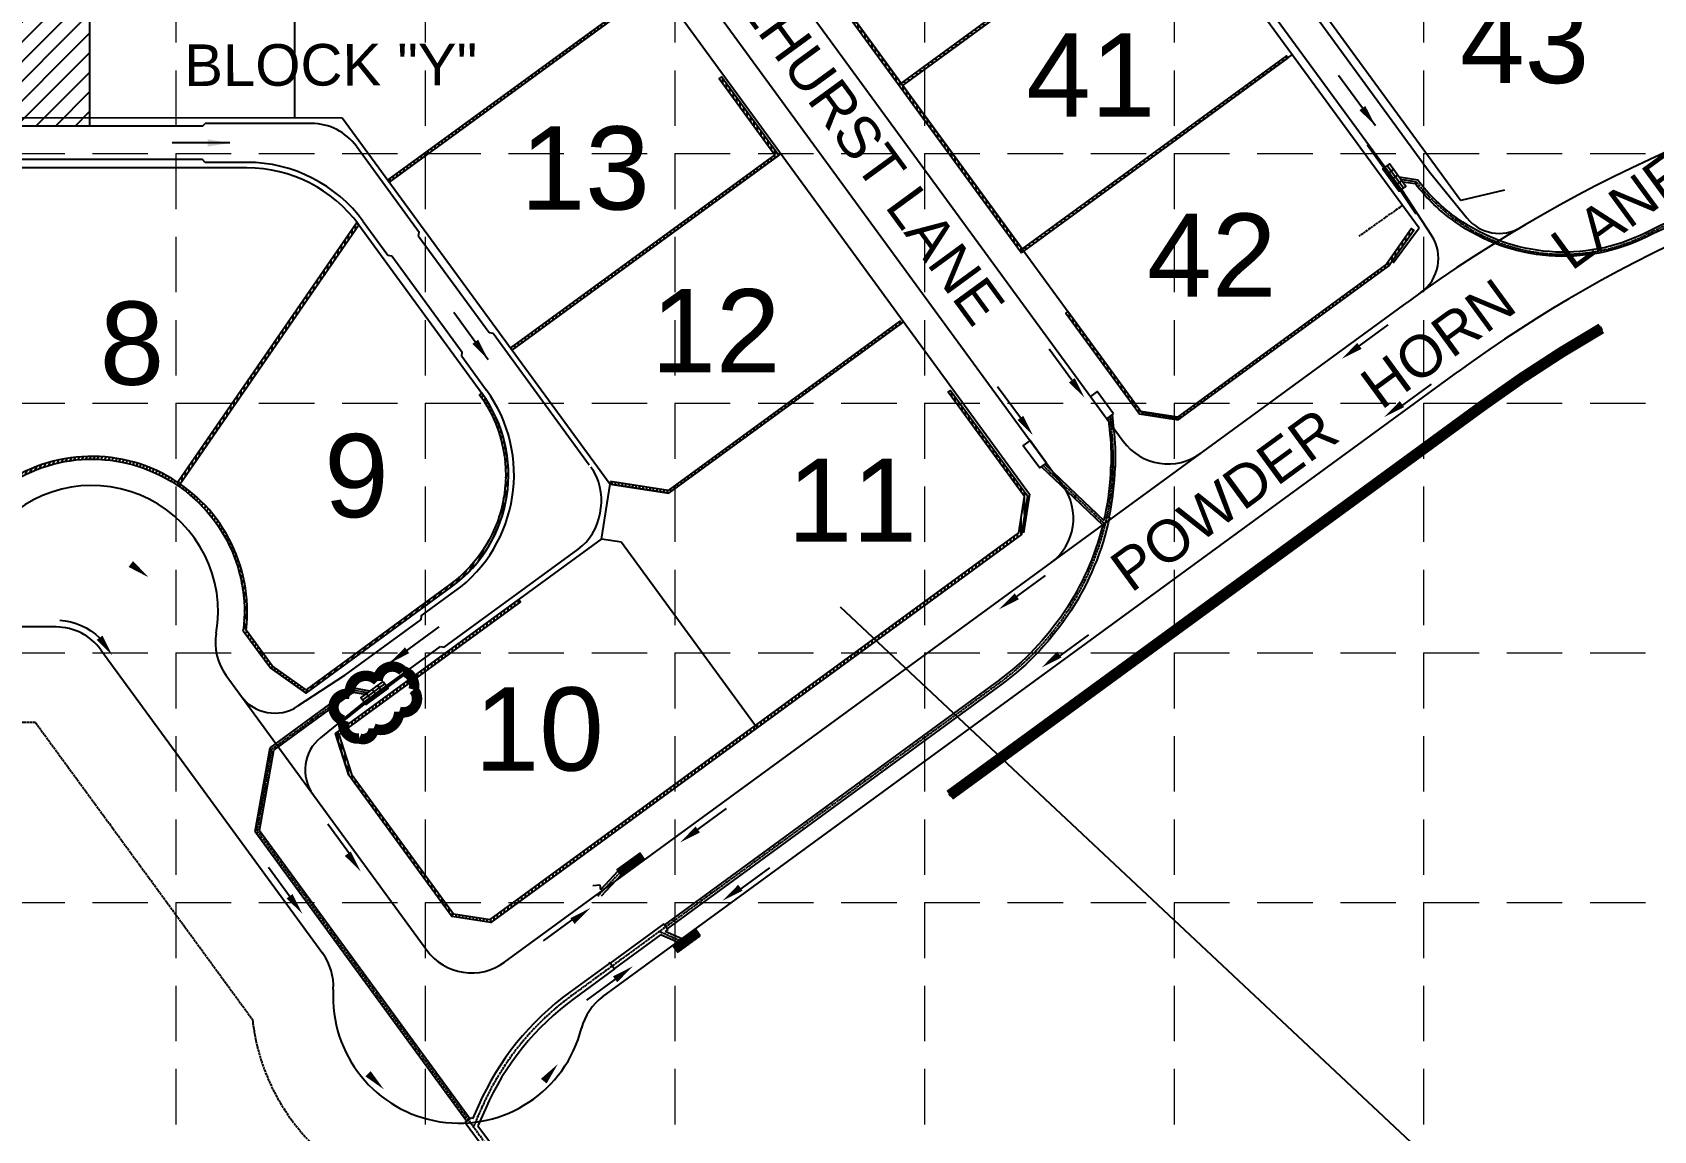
# Model space of a CAD drawing. Header units: inches. Extents: x 2468851 to 2474620, y 7110473 to 7114082.
# Drawn here: x 2472494 to 2473078, y 7111835 to 7112231 of the extents above; entities that cross this region are included whole.
import ezdxf
from ezdxf.enums import TextEntityAlignment as Align

# ---------------------------------------------------------------- set-up
doc = ezdxf.new("R2010")
doc.units = ezdxf.units.IN
doc.header["$MEASUREMENT"] = 0
for name, pattern in [('CENTER2', [1.125, 0.75, -0.125, 0.125, -0.125]), ('DASHED', [1.1, 0.9, -0.2]), ('HIDDEN', [0.375, 0.25, -0.125]), ('PHANTOM2', [3.15, 1.9, -0.25, 0.25, -0.25, 0.25, -0.25])]:
    doc.linetypes.add(name, pattern=pattern)
for name, color, linetype in [('BDY', 250, 'PHANTOM2'), ('BLOCKNO', 250, 'Continuous'), ('FLOW', 250, 'Continuous'), ('fut-apvmt', 157, 'Continuous'), ('fut-arow', 157, 'Continuous'), ('fut-bl', 157, 'DASHED'), ('fut-inlets', 157, 'Continuous'), ('fut-lotno', 157, 'Continuous'), ('fut-lots', 157, 'Continuous'), ('fut-pvmt', 157, 'Continuous'), ('fut-srow', 157, 'Continuous'), ('GRID', 254, 'HIDDEN'), ('inlets', 7, 'Continuous'), ('LEGEND', 7, 'Continuous'), ('PVMT', 250, 'Continuous'), ('PWall 2', 7, 'Continuous'), ('SODDED LOT', 2, 'Continuous'), ('STM', 1, 'Continuous'), ('stm-cl', 13, 'CENTER2'), ('stm-pipe', 5, 'Continuous'), ('STRNAMES', 250, 'Continuous')]:
    doc.layers.add(name, color=color, linetype=linetype)
doc.styles.add('L60', font='simplex', dxfattribs={"width": 0.8, "height": 6})
doc.styles.get("Standard").update_dxf_attribs({"font": 'ARIAL.TTF'})
doc.dimstyles.new('Flow', dxfattribs={"dimscale": 100, "dimtxt": 0.18, "dimasz": 0.08, "dimexe": 0.18, "dimexo": 0.0625, "dimgap": 0.015, "dimtad": 1, "dimdec": 4, "dimzin": 0, "dimdsep": 46, "dimtxsty": 'L60', "dimcen": 0, "dimse1": 1, "dimse2": 1, "dimclrd": 7, "dimclrt": 7, "dimadec": 0, "dimazin": 0, "dimtfac": 1, "dimtdec": 4, "dimtofl": 0, "dimtmove": 0, "dimatfit": 3, "dimfxl": 0, "dimtolj": 1, "dimtzin": 0, "dimarcsym": 0})
pattern_1 = [(45, (0, 0), (-0.08838834764831843, 0.08838834764831845), [])]
pattern_2 = [(45, (0, 0), (-0.1767766952966369, 0.1767766952966369), [])]
pattern_3 = [(90, (0, 0), (-1.25, 2.220446049250313e-16), [])]

# ---------------------------------------------------------------- blocks, each defined once
blk = doc.blocks.new('1DB')
at = {"layer": 'FLOW'}
for p, q in [((6.25, 13), (20.06979559176943, 12.99999999999773)), ((6.25, -13.5), (20.06979559176943, -13.50000000000227))]:
    blk.add_line(p, q, dxfattribs=at)
for points in [[(7.28125, 11.68229166666606), (7.28125, 14.31770833333394), (-0.625, 13)], [(7.28125, -14.31770833333394), (7.28125, -11.68229166666606), (-0.625, -13)]]:
    blk.add_solid(points, dxfattribs=at)
blk = doc.blocks.new('2d')
at = {"layer": 'FLOW'}
blk.add_arc((0, 0), 22.5, 107.0625714697192, 148.0264912541886, dxfattribs=at)
blk.add_solid([(-17.85358399351571, 11.45151004905892), (-20.29685262129715, 12.43379455823197), (-22.02207183492101, 4.612846420312053)], dxfattribs=at)
blk = doc.blocks.new('1D')
at = {"layer": 'FLOW'}
for p, q in [((7.374988476562976, 11.5), (21.23339298212704, 11.49999999999864)), ((7.374988476562976, -11.5), (21.23339298212704, -11.50000000000227))]:
    blk.add_line(p, q, dxfattribs=at)
for points in [[(7.374988476562976, 10.20000187255755), (7.374988476562976, 12.79999812744245), (-0.4250002880862667, 11.5)], [(7.374988476562976, -12.79999812744245), (7.374988476562976, -10.20000187255755), (-0.4250002880862667, -11.5)]]:
    blk.add_solid(points, dxfattribs=at)

msp = doc.modelspace()

# ---------------------------------------------------------------- hatches: boundary and pattern name
at = {"layer": 'fut-inlets'}
h = msp.add_hatch(dxfattribs=at)
h.set_pattern_fill('ANSI31', color=5, style=0)
h.set_pattern_definition(pattern_1)
h.paths.add_polyline_path([(2472992.623584779, 7112165.84729585), (2472992.219392279, 7112165.551906394), (2472986.723671106, 7112173.921391403), (2472986.319984116, 7112173.626371382), (2472980.419583674, 7112181.700111198), (2472980.823270665, 7112181.99513122), (2472974.922870222, 7112190.068871037), (2472975.326557213, 7112190.363891059), (2472987.127358098, 7112174.216411426)])
h = msp.add_hatch(dxfattribs=at)
h.set_pattern_fill('ANSI31', color=5, style=0)
h.set_pattern_definition(pattern_1)
h.paths.add_polyline_path([(2472992.623584779, 7112165.84729585), (2472992.219392279, 7112165.551906394), (2472986.723671106, 7112173.921391403), (2472986.319984116, 7112173.626371382), (2472980.419583674, 7112181.700111198), (2472980.823270665, 7112181.99513122), (2472974.922870222, 7112190.068871037), (2472975.326557213, 7112190.363891059), (2472987.127358098, 7112174.216411426)])
h = msp.add_hatch(dxfattribs=at)
h.set_pattern_fill('ANSI31', color=5, style=0)
h.set_pattern_definition(pattern_1)
h.paths.add_polyline_path([(2472629.284315558, 7112001.19961546), (2472629.57933558, 7112000.795928469), (2472621.505595763, 7111994.895528026), (2472621.800615785, 7111994.491841035), (2472613.72687597, 7111988.591440594), (2472613.432224493, 7111988.99462329), (2472605.653504697, 7111982.690535858), (2472605.35811613, 7111983.094727143), (2472613.136835926, 7111989.398814576)])
at = {"layer": 'inlets', "ltscale": 0.5}
h = msp.add_hatch(dxfattribs=at)
h.set_pattern_fill('ANSI31', color=5, scale=2, style=0)
h.set_pattern_definition(pattern_2)
h.paths.add_polyline_path([(2472714.251543008, 7111932.624290248), (2472712.481422876, 7111935.046412194), (2472704.407683058, 7111929.146011754), (2472706.177803192, 7111926.723889807)])
h = msp.add_hatch(dxfattribs=at)
h.set_pattern_fill('ANSI31', color=5, scale=2, style=0)
h.set_pattern_definition(pattern_2)
h.paths.add_polyline_path([(2472734.312904511, 7111905.173574869), (2472732.542784377, 7111907.595696814), (2472724.469044562, 7111901.695296374), (2472726.239164694, 7111899.273174429)])
at = {"layer": 'PWall 2'}
h = msp.add_hatch(dxfattribs=at)
h.set_pattern_fill('ANSI31', color=4, scale=10, angle=45, style=0)
h.set_pattern_definition(pattern_3)
h.paths.add_polyline_path([(2472850.16352906, 7112151.473941423), (2472850.970903041, 7112152.063981468), (2472727.170386354, 7112321.46488412), (2472726.129775402, 7112321.193990995)])
h = msp.add_hatch(dxfattribs=at)
h.set_pattern_fill('ANSI31', color=4, scale=10, angle=45, style=0)
h.set_pattern_definition(pattern_3)
h.paths.add_polyline_path([(2472621.671079266, 7112177.707515093), (2472622.26111931, 7112176.900141112), (2472718.338623127, 7112247.114906371), (2472688.836620917, 7112287.483605453), (2472688.029246936, 7112286.893565409), (2472716.941209101, 7112247.33224031)])
h = msp.add_hatch(dxfattribs=at)
h.set_pattern_fill('ANSI31', color=4, scale=10, angle=-53.82555555551242, style=0)
h.set_pattern_definition([(351.1744444444876, (-4727502.568433225, 4909839.826142736), (0.1917832489491235, 1.235200058865979), [])])
h.paths.add_polyline_path([(2472806.717899726, 7112212.617030092), (2472807.307939772, 7112211.809656108), (2472902.534792287, 7112281.40275366), (2472901.988029563, 7112282.241755305)])
h = msp.add_hatch(dxfattribs=at)
h.set_pattern_fill('ANSI31', color=4, scale=10, angle=-53.82555555551242, style=0)
h.set_pattern_definition([(351.1744444444876, (-4727458.905469956, 4909780.080468095), (0.1917832489491235, 1.235200058865979), [])])
h.paths.add_polyline_path([(2472850.380862997, 7112152.87135545), (2472850.970903041, 7112152.063981468), (2472946.197755557, 7112221.65707902), (2472945.650992833, 7112222.496080664)])
h = msp.add_hatch(dxfattribs=at)
h.set_pattern_fill('ANSI31', color=4, scale=10, angle=45, style=0)
h.set_pattern_definition(pattern_3)
h.paths.add_polyline_path([(2472665.92408258, 7112117.15446647), (2472666.514122624, 7112116.347092488), (2472762.591626442, 7112186.561857746), (2472741.940224896, 7112214.819947104), (2472741.132850914, 7112214.229907061), (2472761.194212417, 7112186.779191684)])
h = msp.add_hatch(dxfattribs=at)
h.set_pattern_fill('ANSI31', color=4, scale=10, angle=20, style=0)
h.set_pattern_definition([(65, (-2644.078082032967, 575.9367079883814), (-1.132884733795812, 0.5282728271758744), [])])
h.paths.add_polyline_path([(2471915.030403333, 7112165.848575428), (2471914.030508874, 7112166.2630437), (2471914.00654922, 7112072.201327488), (2471924.003381308, 7112062.198778472), (2472477.222193558, 7112062.057863353, -0.7035230018678124), (2472569.529658087, 7112015.172151406), (2472579.288154969, 7112001.819233142), (2472592.175625537, 7111992.658823641), (2472644.654934346, 7112031.011426511, 0.4142135623846934), (2472655.521631219, 7112100.882127804), (2472654.714257238, 7112100.29208776, -0.4142135623826891), (2472644.064894302, 7112031.818800493), (2472592.167507734, 7111993.891474425), (2472579.999778634, 7112002.540291945), (2472570.570269038, 7112015.443044531, 0.6982123033242643), (2472476.827158221, 7112063.057964007), (2471924.417867817, 7112063.198672925), (2471915.006654692, 7112072.615268075)])
h = msp.add_hatch(dxfattribs=at)
h.set_pattern_fill('ANSI31', color=4, scale=10, angle=45, style=0)
h.set_pattern_definition(pattern_3)
h.paths.add_polyline_path([(2472545.9339363, 7112068.703239111), (2472546.757051761, 7112068.13536506), (2472611.194926551, 7112161.536024761), (2472610.37181109, 7112162.103898813)])
h = msp.add_hatch(dxfattribs=at)
h.set_pattern_fill('ANSI31', color=4, scale=10, angle=45, style=0)
h.set_pattern_definition(pattern_3)
h.paths.add_polyline_path([(2472866.101167064, 7112129.66587199), (2472892.646412242, 7112093.343014746), (2472906.620552503, 7112091.16967537), (2472982.517149879, 7112146.629745123), (2472991.597911829, 7112159.625183513), (2472990.778204727, 7112160.197966427), (2472981.801626373, 7112147.351624722), (2472906.364937716, 7112092.22145194), (2472893.209383634, 7112094.267480043), (2472866.908541045, 7112130.255912034)])
h = msp.add_hatch(dxfattribs=at)
h.set_pattern_fill('ANSI31', color=4, scale=10, angle=45, style=0)
h.set_pattern_definition(pattern_3)
h.paths.add_polyline_path([(2472701.986337867, 7112069.007531128), (2472701.832659566, 7112068.019410194), (2472722.992492266, 7112064.728510236), (2472806.844629758, 7112126.008809119), (2472806.254589714, 7112126.816183101), (2472722.736877476, 7112065.780286808)])
h = msp.add_hatch(dxfattribs=at)
h.set_pattern_fill('ANSI31', color=4, scale=10, angle=45, style=0)
h.set_pattern_definition(pattern_3)
h.paths.add_polyline_path([(2472668.897168677, 7112026.433484854), (2472669.487208721, 7112025.626110871), (2472603.968308618, 7111977.743994789), (2472608.513201384, 7111963.524303313), (2472645.345571264, 7111913.125186477), (2472658.50112534, 7111911.079158374), (2472849.179908487, 7112050.429843667), (2472851.225936587, 7112063.585397741), (2472823.7384571, 7112101.197549623), (2472824.545831082, 7112101.787589669), (2472852.277713158, 7112063.841012534), (2472850.104373785, 7112049.866872275), (2472658.75674013, 7111910.027381805), (2472644.782599872, 7111912.200721179), (2472607.610077087, 7111963.065282023), (2472602.796346333, 7111978.126091969)])
at = {"layer": 'SODDED LOT', "linetype": 'Continuous'}
h = msp.add_hatch(dxfattribs=at)
h.set_pattern_fill('ANSI31', color=256, scale=40, style=0)
h.set_pattern_definition([(45, (0, 0), (-3.535533905932737, 3.535533905932738), [])])
h.paths.add_polyline_path([(2472093.267391606, 7112787.676104845), (2472221.588488154, 7112787.600702646), (2472221.080065259, 7112667.418218489), (2472093.194465953, 7112666.700967791), (2472093.194171397, 7112679.118169109), (2472093.232835636, 7112787.692745025)])
h.paths.add_polyline_path([(2471960.542903658, 7112505.351850973), (2471959.709839688, 7112628.220687813), (2472033.688434889, 7112628.183171311), (2472034.413614161, 7112505.212751586), (2471960.537074567, 7112505.341315575)])
h.paths.add_polyline_path([(2472943.888384297, 7112483.187258612), (2472828.590678093, 7112440.595915734), (2472835.742074019, 7112422.586176665), (2472839.670556032, 7112413.519003694), (2472848.009024709, 7112395.551972728), (2472853.039360017, 7112385.898030499), (2472858.543913611, 7112375.56496094), (2472870.461862959, 7112355.809820922), (2472902.044407026, 7112375.664227052), (2472974.145213156, 7112421.805398808), (2472963.654693561, 7112439.445164453), (2472954.732835159, 7112457.182919448), (2472946.692812859, 7112476.091456509), (2472944.079628103, 7112483.056859807)])
h.paths.add_polyline_path([(2473207.057518848, 7112415.575638571), (2473209.525984008, 7112419.291928432), (2473291.228776379, 7112550.20381467), (2473277.068425195, 7112559.742408664), (2473268.679959659, 7112565.819422537), (2473245.981059339, 7112583.395654488), (2473233.377323594, 7112592.163270405), (2473227.756730774, 7112595.823543401), (2473221.454862902, 7112599.398687674), (2473212.257548928, 7112604.761408309), (2473198.376389517, 7112611.826576587), (2473179.61173829, 7112620.063135716), (2473160.957374712, 7112626.494404469), (2473143.606262636, 7112631.397786815), (2473124.734222803, 7112635.280140257), (2473119.217747477, 7112635.241727483), (2473114.455999955, 7112633.655186135), (2473110.415726512, 7112630.842674483), (2473107.890551734, 7112626.299398136), (2473106.591904594, 7112621.611881535), (2473105.407575856, 7112606.642518041), (2473105.487400302, 7112593.235877102), (2473106.924472859, 7112578.871622577), (2473109.78503743, 7112566.014893915), (2473113.817295873, 7112552.874495849), (2473118.844329063, 7112540.860599046), (2473119.620605902, 7112539.284221059), (2473125.487896411, 7112528.415714827), (2473132.539422638, 7112517.601018609), (2473154.471843953, 7112487.420459417), (2473189.132907899, 7112440.053985332), (2473207.00192544, 7112415.612529376)])
h.paths.add_polyline_path([(2472149.873040067, 7113580.614364911), (2472139.148570076, 7113587.251089433), (2472148.340979824, 7113599.503492412), (2472129.956160329, 7113617.371573845), (2472301.037052448, 7113620.945195421), (2472421.049006891, 7113670.46532596), (2472435.85899769, 7113657.702404355), (2472418.495562422, 7113656.681375915), (2472386.322136353, 7113644.428972937), (2472349.55251346, 7113630.645014077), (2472301.037052448, 7113613.797961084), (2472253.542959565, 7113608.182273815), (2472206.048850584, 7113607.671755188), (2472182.046466134, 7113606.650726748), (2472168.768551675, 7113602.566586546), (2472156.001313231, 7113590.314183568)])
h.paths.add_polyline_path([(2472770.944190936, 7113693.310005479), (2472783.830598921, 7113696.401701207), (2473029.187968581, 7113695.371135965), (2473046.198032273, 7113689.703022722), (2473045.682575309, 7113705.676788392), (2472771.459647899, 7113707.222640663)])
h.paths.add_polyline_path([(2473645.389732527, 7113690.662114829), (2473644.980261281, 7113704.579298063), (2473380.054956657, 7113706.216613738), (2473375.550821241, 7113692.299430504), (2473381.692825544, 7113694.755404015), (2473634.334105463, 7113693.936746178)])
h.paths.add_polyline_path([(2473661.809035309, 7113026.940515365), (2473687.470569496, 7113025.60790142), (2473728.462364588, 7113019.277967558), (2473771.120504986, 7113012.614889023), (2473800.781245369, 7113000.621337084), (2473816.111506274, 7112991.959328819), (2473817.619227148, 7112992.300124087), (2473826.575664139, 7112958.986996626), (2473778.330737143, 7112869.434752566), (2473754.227276703, 7112818.273463425), (2473704.86338264, 7112707.307095521), (2473675.949419809, 7112628.519839324), (2473649.367239338, 7112551.597371821), (2473609.353558484, 7112401.128993845), (2473621.993643042, 7112397.241045596), (2473660.238003101, 7112541.41898547), (2473686.990365984, 7112623.568564006), (2473721.047678514, 7112713.975947259), (2473756.535975297, 7112795.800357839), (2473776.214982778, 7112842.137003127), (2473803.694870643, 7112892.799998729), (2473821.263967139, 7112931.75420674), (2473838.193511305, 7112953.920266058), (2473843.824646424, 7112970.357589094), (2473841.572192376, 7112984.993566972), (2473834.364358742, 7112995.80167317), (2473821.750641833, 7113003.45741653), (2473803.505805903, 7113011.563496179), (2473780.756061879, 7113020.119912117), (2473754.177165291, 7113027.775655476), (2473717.912745276, 7113032.729363472), (2473683.74981727, 7113037.761860267), (2473675.215761692, 7113037.54026622), (2473668.455002985, 7113034.659614121), (2473663.024249125, 7113029.009084909)])
h.paths.add_polyline_path([(2473971.464658855, 7113199.839788438), (2473953.302563901, 7113211.943771617), (2473941.194500598, 7113192.085680273), (2473861.097211496, 7113065.572481684), (2473810.525347476, 7113087.499865325), (2473761.172093838, 7113101.509023178), (2473720.95832148, 7113106.990869088), (2473697.201214122, 7113110.438458554), (2473674.116111585, 7113113.73521317), (2473679.512626134, 7113105.343470139), (2473686.707984233, 7113099.948777562), (2473703.497142397, 7113097.551135438), (2473742.471973274, 7113092.15644286), (2473787.442933217, 7113083.165282688), (2473826.417764094, 7113069.978255408), (2473851.001878775, 7113058.589461925), (2473862.394522389, 7113053.194769348), (2473874.386780521, 7113053.494473512), (2473885.779424136, 7113058.289757762), (2473895.972838718, 7113069.678551245), (2473937.945742176, 7113137.711634419), (2473969.870961414, 7113198.612899031)])
h.paths.add_polyline_path([(2474189.416848989, 7113705.551672944), (2474212.712554675, 7113695.293942509), (2474173.054402458, 7113585.508445853), (2474125.455321901, 7113471.585122614), (2474078.43520281, 7113374.029138847), (2473995.236334419, 7113231.37643518), (2473980.717756049, 7113211.838787461), (2473961.731921558, 7113224.119598124), (2474019.247830035, 7113316.225651658), (2474060.011540129, 7113393.259801997), (2474123.11153083, 7113524.999362424), (2474155.499133685, 7113608.173918095)])
h.paths.add_polyline_path([(2472613.25566626, 7113048.108286493), (2472742.648741046, 7113047.886798215), (2472742.87030657, 7112984.098059427), (2472740.21153638, 7112975.017022381), (2472732.235258004, 7112966.821947263), (2472722.708037058, 7112964.607055664), (2472628.32199311, 7112964.828543942), (2472620.345698637, 7112967.707900377), (2472615.692870926, 7112974.131069267), (2472614.141928356, 7112982.326153199), (2472613.25566626, 7112995.17249098)])
h.paths.add_polyline_path([(2472069.938623859, 7112331.552565328), (2472070.267921012, 7112318.139447571), (2472070.568661819, 7112197.105291993), (2471996.680029961, 7112197.178008226), (2471995.849663495, 7112331.698285274), (2472070.201041491, 7112331.620140691)])
h.paths.add_polyline_path([(2472440.242922876, 7112197.062169577), (2472440.351117633, 7112331.723414651), (2472514.327805977, 7112331.708448635), (2472514.083604256, 7112311.448319754), (2472514.132701948, 7112197.076788922), (2472440.38251101, 7112197.076788922)])
h.paths.add_polyline_path([(2471733.820441865, 7111882.25825528), (2471733.820441865, 7111970.433357721), (2471868.564585945, 7111970.919829312), (2471868.328755791, 7111882.515112686), (2471840.585288499, 7111882.441559372), (2471733.924528353, 7111881.985146642)])
edge = h.paths.add_edge_path()
edge.add_line((2471343.485369571, 7111970.990609263), (2471344.096059909, 7111826.578455709))
edge.add_line((2471344.096059909, 7111826.578455709), (2471538.482443553, 7111827.269090804))
edge.add_arc((2471538.411382256, 7111847.270027284), 20.00106271569951, 270.2035652341822, 360.1993235483608)
edge.add_line((2471558.412323941, 7111847.339607884), (2471558.393239868, 7111971.635534597))
edge.add_line((2471558.393239868, 7111971.635534597), (2471343.541490079, 7111970.923245284))
edge.add_line((2471343.541490079, 7111970.923245284), (2471343.485369571, 7111970.990609263))
h.paths.add_polyline_path([(2471436.463934557, 7111651.340175022), (2471435.897567018, 7111795.943800561), (2471345.569936356, 7111795.646602557), (2471346.010094765, 7111779.029438516), (2471346.343112614, 7111651.203248667), (2471436.362297528, 7111651.422107614)])
edge = h.paths.add_edge_path()
edge.add_line((2470893.922667337, 7111969.773652391), (2470893.471114295, 7112114.015869801))
edge.add_line((2470893.471114295, 7112114.015869801), (2470801.61291307, 7112113.730965913))
edge.add_arc((2470801.674911044, 7112093.741690489), 19.98937156978337, 90.17770583205572, 179.3766754237804)
edge.add_line((2470781.686722373, 7112093.959151895), (2470781.605487164, 7112090.90573813))
edge.add_line((2470781.605487164, 7112090.90573813), (2470782.08114722, 7111968.844702528))
edge.add_line((2470782.08114722, 7111968.844702528), (2470894.002724326, 7111969.617202572))
edge.add_line((2470894.002724326, 7111969.617202572), (2470893.922667337, 7111969.773652391))
h.paths.add_polyline_path([(2470750.326009339, 7112143.414526571), (2470731.578783375, 7112143.466865347), (2470623.883080461, 7112143.118486953), (2470623.333719607, 7112319.593281797), (2470749.916934249, 7112320.055689389), (2470750.441629986, 7112143.384433888)])
h.paths.add_polyline_path([(2470605.104430113, 7111911.50594977), (2470605.119018345, 7111834.553811369), (2470462.397917773, 7111834.081248871), (2470462.148243528, 7111910.962903259), (2470480.762826658, 7111911.097732682), (2470605.111065356, 7111911.524196471)])

# ---------------------------------------------------------------- linework, layer by layer
at = {"layer": 'BDY', "ltscale": 300}
msp.add_line((2472784.774633599, 7112023.76160323), (2473101.608826809, 7111726.684555308), dxfattribs=at)
at = {"layer": 'FLOW'}
for points in [[(2472535.3952667, 7112034.442400259, 0, 2.664, 0), (2472528.987368166, 7112039.242367883, 0, 0, 0.08159763465047183), (2472513.910769997, 7112045.629413001, 0, 0, -2.557015527679656)], [(2472620.256590033, 7111849.834304687, 0, 2.664, 0), (2472614.539518374, 7111855.458782479, 0, 0, -0.06759409096936296), (2472608.341147185, 7111865.232297681, 0, 0, -1.825404029008509)], [(2472682.987417862, 7111858.996129688, 0, 2.664, 0), (2472677.880593658, 7111852.812279321, 0, 0, -0.06759409096936296), (2472668.682193251, 7111845.788688019, 0, 0, -1.825404029008509)]]:
    msp.add_lwpolyline(points, format="xyseb", dxfattribs=at)
at = {"layer": 'fut-apvmt'}
for p, q in [((2472886.93717068, 7112331.648015356), (2472997.180736728, 7112180.797598081)), ((2472877.248716394, 7112324.567488994), (2472987.127358097, 7112174.216411426)), ((2472554.842784968, 7112197.038096008), (2472555.843039657, 7112198.037841252)), ((2472594.193070883, 7112198.028072629), (2472555.843039657, 7112198.037841252)), ((2472554.842784968, 7112197.038096008), (2471934.038388907, 7112197.196228981)), ((2472610.335456063, 7112189.828874161), (2472632.96351092, 7112158.866055741)), ((2472554.839728299, 7112185.038096397), (2471934.035332235, 7112185.196229368)), ((2472555.839473541, 7112184.037841707), (2472554.839728299, 7112185.038096397)), ((2472570.839473048, 7112184.034020865), (2472555.839473541, 7112184.037841707)), ((2472997.180736728, 7112180.797598081), (2473010.773973092, 7112164.015629266)), ((2472987.127358098, 7112174.216411426), (2472998.029274618, 7112157.616040911)), ((2472612.809674514, 7112162.71610485), (2472621.660275177, 7112150.605495126)), ((2472632.746176984, 7112157.468641716), (2472632.96351092, 7112158.866055741)), ((2472632.746176984, 7112157.468641716), (2472658.191600237, 7112122.65071217)), ((2472621.660275177, 7112150.605495126), (2472623.057689202, 7112150.388161189)), ((2472623.057689202, 7112150.388161189), (2472648.503112457, 7112115.570231641)), ((2472658.191600237, 7112122.65071217), (2472659.589014262, 7112122.433378235)), ((2472659.589014262, 7112122.433378235), (2472694.251014607, 7112075.004059654)), ((2472648.28577852, 7112114.172817615), (2472648.503112457, 7112115.570231641)), ((2472648.28577852, 7112114.172817615), (2472657.136379181, 7112102.062207893)), ((2472698.183275681, 7112057.568796144), (2472698.455993694, 7112059.32231877)), ((2472641.98496533, 7112009.242842142), (2472690.221657889, 7112044.49488253)), ((2472633.724404708, 7112020.546077885), (2472645.835014435, 7112029.396678549)), ((2472606.056355393, 7111999.087302357), (2472633.50707077, 7112019.148663859)), ((2472633.724404708, 7112020.546077885), (2472633.50707077, 7112019.148663859)), ((2472613.136835926, 7111989.398814576), (2472640.587551303, 7112009.46017608)), ((2472640.587551303, 7112009.46017608), (2472641.98496533, 7112009.242842142)), ((2472606.056355393, 7111999.087302357), (2472589.110399823, 7111987.956971971)), ((2472613.136835925, 7111989.398814575), (2472597.385656232, 7111976.633627428))]:
    msp.add_line(p, q, dxfattribs=at)
for centre, radius, start, end in [((2472594.18797643, 7112178.028073278), 20, 36.15984988828011, 89.98540545972877), ((2472570.826227468, 7112132.034022553), 52, 36.15984988828011, 89.98540545972877), ((2472615.152932135, 7112071.380125594), 52, 306.1598499098212, 36.15984988828011), ((2472678.693575018, 7112062.39588479), 20, 351.1598499209741, 36.15984988828011), ((2472678.420857005, 7112060.642362162), 20, 306.1598499098212, 351.1598499209741)]:
    msp.add_arc(centre, radius, start, end, dxfattribs=at)
at = {"layer": 'fut-arow'}
for p, q in [((2472889.359292625, 7112333.418135488), (2473008.597209581, 7112170.260409622)), ((2472874.82659445, 7112322.797368862), (2472993.496381034, 7112160.417037149)), ((2472605.360986804, 7112200.025227971), (2471919.039153562, 7112200.200049723)), ((2472605.360986804, 7112200.025227971), (2472701.832659566, 7112068.019410194)), ((2472570.838963603, 7112182.034020931), (2471919.034568554, 7112182.200050307)), ((2472611.194926551, 7112161.536024761), (2472655.521631219, 7112100.882127804)), ((2472698.759093546, 7112048.256991518), (2472701.832659566, 7112068.019410194)), ((2472602.796346333, 7111978.126091969), (2472698.759093546, 7112048.256991518)), ((2472592.175625537, 7111992.65882364), (2472644.654934346, 7112031.011426511))]:
    msp.add_line(p, q, dxfattribs=at)
for centre, start, end in [((2472570.826227468, 7112132.034022553), 36.15984988828011, 89.98540545972877), ((2472615.152932137, 7112071.380125594), 306.1598499098212, 36.15984988828011)]:
    msp.add_arc(centre, 50, start, end, dxfattribs=at)
at = {"layer": 'fut-bl'}
for q in [(2471933.983623529, 7111982.196235957), (2472572.866402869, 7111875.022339988)]:
    msp.add_line((2472494.646611286, 7111982.053422364), q, dxfattribs=at)
for centre, radius, start, end in [((2473293.374042731, 7111717.365267013), 545, 124.1299073873025, 126.1598499098212), ((2472647.422991251, 7111883.165770975), 75, 186.2334120545258, 253.0297475556652)]:
    msp.add_arc(centre, radius, start, end, dxfattribs=at)
at = {"layer": 'fut-inlets', "color": 5}
for p, q in [((2472982.034331637, 7112182.880191286), (2472987.934732079, 7112174.80645147)), ((2472982.034331637, 7112182.880191286), (2472987.934732079, 7112174.80645147)), ((2472982.702057765, 7112180.271716288), (2472984.316805729, 7112181.451796376)), ((2472982.702057765, 7112180.271716288), (2472984.316805729, 7112181.451796376)), ((2472984.177157876, 7112178.253281333), (2472985.791905839, 7112179.433361421)), ((2472984.177157876, 7112178.253281333), (2472985.791905839, 7112179.433361421)), ((2472985.652257986, 7112176.234846379), (2472987.267005949, 7112177.414926467)), ((2472985.652257986, 7112176.234846379), (2472987.267005949, 7112177.414926467)), ((2472612.546795882, 7111990.206188557), (2472620.620535697, 7111996.106588999)), ((2472617.173705833, 7111992.349014796), (2472615.993625746, 7111993.963762759)), ((2472619.192140788, 7111993.824114907), (2472618.012060701, 7111995.43886287)), ((2472615.155270879, 7111990.873914686), (2472613.975190791, 7111992.488662649))]:
    msp.add_line(p, q, dxfattribs=at)
for points in [[(2472992.623584779, 7112165.84729585), (2472992.219392279, 7112165.551906394), (2472986.723671106, 7112173.921391403), (2472986.319984116, 7112173.626371382), (2472980.419583674, 7112181.700111198), (2472980.823270665, 7112181.99513122), (2472974.922870222, 7112190.068871037), (2472975.326557213, 7112190.363891059), (2472987.127358098, 7112174.216411426)], [(2472992.623584779, 7112165.84729585), (2472992.219392279, 7112165.551906394), (2472986.723671106, 7112173.921391403), (2472986.319984116, 7112173.626371382), (2472980.419583674, 7112181.700111198), (2472980.823270665, 7112181.99513122), (2472974.922870222, 7112190.068871037), (2472975.326557213, 7112190.363891059), (2472987.127358098, 7112174.216411426)], [(2472986.319984116, 7112173.626371382), (2472988.74210606, 7112175.396491514), (2472982.841705618, 7112183.47023133), (2472980.419583674, 7112181.700111198)], [(2472986.319984116, 7112173.626371382), (2472988.74210606, 7112175.396491514), (2472982.841705618, 7112183.47023133), (2472980.419583674, 7112181.700111198)], [(2472883.345956671, 7112093.358176162), (2472877.445556229, 7112101.431915978), (2472875.023434285, 7112099.661795844), (2472880.923834726, 7112091.588056028)], [(2472859.124737225, 7112075.656974832), (2472853.224336783, 7112083.730714648), (2472850.802214839, 7112081.960594514), (2472856.70261528, 7112073.886854698)], [(2472629.284315558, 7112001.19961546), (2472629.57933558, 7112000.795928469), (2472621.505595763, 7111994.895528026), (2472621.800615785, 7111994.491841035), (2472613.72687597, 7111988.591440594), (2472613.432224493, 7111988.99462329), (2472605.653504697, 7111982.690535858), (2472605.35811613, 7111983.094727143), (2472613.136835926, 7111989.398814576)], [(2472620.030495653, 7111996.913962981), (2472621.800615785, 7111994.491841035), (2472613.72687597, 7111988.591440594), (2472611.956755837, 7111991.013562539)]]:
    msp.add_lwpolyline(points, close=True, dxfattribs=at)
at = {"layer": 'fut-lots', "color": 7}
for p, q in [((2472514.069700982, 7112320.048485828), (2472514.03913426, 7112200.048489721)), ((2472588.069698582, 7112320.029636348), (2472588.039131859, 7112200.029640242)), ((2472807.307939771, 7112211.809656111), (2472904.19281757, 7112282.614461412)), ((2472622.26111931, 7112176.900141112), (2472719.145997109, 7112247.704946415)), ((2472850.97090304, 7112152.063981468), (2472947.855780839, 7112222.868786769)), ((2472666.514122624, 7112116.347092488), (2472763.399000423, 7112187.15189779)), ((2472546.194248417, 7112067.319599429), (2472611.194926551, 7112161.536024761)), ((2472722.992492266, 7112064.728510236), (2472807.652003737, 7112126.598849164)), ((2472722.992492266, 7112064.728510236), (2472701.832659565, 7112068.019410194)), ((2472705.94478599, 7112047.139430933), (2472698.759093546, 7112048.256991518)), ((2472705.94478599, 7112047.139430933), (2472754.834243947, 7111980.242147063))]:
    msp.add_line(p, q, dxfattribs=at)
at = {"layer": 'fut-pvmt'}
for p, q in [((2472678.135314467, 7112323.311608328), (2472865.02513767, 7112067.583235011)), ((2472720.368647788, 7112311.281756197), (2472886.82416563, 7112083.514411364))]:
    msp.add_line(p, q, dxfattribs=at)
for centre, radius, start, end in [((2473022.429985071, 7112173.456888969), 15, 219.0071460428049, 300.7126921073933), ((2472985.491301707, 7112149.382011804), 15, 305.4761006576698, 33.29399892190985), ((2472902.971645263, 7112095.315212248), 20, 216.1598498882801, 306.1598498882801), ((2472848.877588494, 7112055.782529285), 20, 306.1598499098212, 36.15984988828011), ((2472580.875616701, 7112000.494449666), 15, 216.1598498882801, 303.297444677347), ((2472606.829989334, 7111964.980105545), 15, 129.0222551613046, 216.1598498882801)]:
    msp.add_arc(centre, radius, start, end, dxfattribs=at)
at = {"layer": 'fut-srow', "color": 7}
for p, q in [((2472725.951803314, 7112323.132317125), (2472893.453786222, 7112093.933054788)), ((2472666.30467975, 7112320.009708123), (2472853.085087139, 7112064.431052579)), ((2473024.362113555, 7112174.018945376), (2473008.597209581, 7112170.260409622)), ((2472984.142200942, 7112147.801868645), (2472993.496381034, 7112160.417037149)), ((2472893.453786222, 7112093.933054788), (2472907.42792648, 7112091.759715414)), ((2472853.085087139, 7112064.431052579), (2472850.911747765, 7112050.45691232)), ((2472592.175625537, 7111992.65882364), (2472579.288154966, 7112001.819233143)), ((2472602.796346333, 7111978.126091969), (2472607.610077087, 7111963.065282023))]:
    msp.add_line(p, q, dxfattribs=at)
msp.add_arc((2472850.191196947, 7112124.319278802), 275, 21.2513993201168, 36.15984988828011, dxfattribs=at)
at = {"layer": 'GRID', "color": 252, "linetype": 'HIDDEN', "lineweight": 0, "ltscale": 80}
for p, q in [((2472545.156062516, 7113987.194894838), (2472545.156062516, 7110836.797396938)), ((2472635.156062517, 7113987.194894838), (2472635.156062517, 7110836.797396938)), ((2472725.156062518, 7113987.194894838), (2472725.156062518, 7110836.797396938)), ((2472815.156062519, 7113987.194894838), (2472815.156062519, 7110836.797396938)), ((2472905.15606252, 7113987.194894838), (2472905.15606252, 7110836.797396938)), ((2472995.156062521, 7113987.194894838), (2472995.156062521, 7110836.797396938)), ((2468945.156062481, 7112187.19489482), (2474525.156062535, 7112187.19489482)), ((2468945.156062481, 7112097.19489482), (2474525.156062535, 7112097.19489482)), ((2468945.156062481, 7112007.194894819), (2474525.156062535, 7112007.194894819)), ((2468945.156062481, 7111917.194894818), (2474525.156062535, 7111917.194894818))]:
    msp.add_line(p, q, dxfattribs=at)
at = {"layer": 'inlets', "color": 5}
for points in [[(2472714.251543008, 7111932.624290248), (2472712.481422876, 7111935.046412194), (2472704.407683058, 7111929.146011754), (2472706.177803192, 7111926.723889807)], [(2472734.312904511, 7111905.173574869), (2472732.542784377, 7111907.595696814), (2472724.469044562, 7111901.695296374), (2472726.239164694, 7111899.273174429)]]:
    msp.add_lwpolyline(points, close=True, dxfattribs=at)
at = {"layer": 'LEGEND', "color": 5, "ltscale": 100, "const_width": 3.756467347871277}
msp.add_lwpolyline([(2472625.734091626, 7111986.002137758, 0.5205670505517462), (2472625.734091626, 7111986.002137758, 0.7651954600696135), (2472630.934965227, 7111993.967750418, 0.4178788784126488), (2472627.116294775, 7112000.650175647, 0.6649002420699669), (2472617.974346653, 7111997.056779904, 0.744833174426672), (2472608.041220478, 7111992.353267534, 0.9756416855879776), (2472605.679399358, 7111982.832911193, 0.5205670505517462), (2472611.411302364, 7111976.343387429, 0.5205670505517462), (2472616.514102835, 7111979.960341029, 0.5402640007904789), (2472625.734091626, 7111986.002137758)], format="xyb", close=True, dxfattribs=at)
at = {"layer": 'PVMT'}
for p, q in [((2472663.679137853, 7111895.665278873), (2472989.208399954, 7112133.566554558)), ((2472699.097451546, 7111883.153386177), (2473007.499641323, 7112108.537961128)), ((2472502.015735305, 7112016.5515464), (2471919.492411932, 7112016.699928317)), ((2472518.158120484, 7112008.352347934), (2472598.185563171, 7111898.847788573)), ((2472563.350055706, 7111999.053330465), (2472635.730857336, 7111900.011957622))]:
    msp.add_line(p, q, dxfattribs=at)
for centre, radius, start, end in [((2473293.374042731, 7111717.365267013), 515.5, 100.3377720272795, 126.1598499098212), ((2473293.374042731, 7111717.365267013), 484.5, 100.3377720272795, 126.1598499098212), ((2472514.961175601, 7112022.048249081), 45.5, 350.1597000360511, 135.9855553723538), ((2472502.010640851, 7111996.55154705), 20, 36.15984988828011, 89.98540545972877), ((2472579.497535339, 7112010.854131348), 20, 170.1597000360511, 216.1598498882801), ((2472651.878336969, 7111911.812758506), 20, 216.1598498882801, 306.1598499098212), ((2472582.038083537, 7111887.046987688), 20.00000000014641, 356.6029362078399, 36.15984988828011), ((2472647.422991251, 7111883.165770975), 45.50000000018684, 176.6029362078398, 345.7167635785896), ((2472710.898252428, 7111867.005906544), 19.99999999920347, 126.1598499098212, 165.7167635785896)]:
    msp.add_arc(centre, radius, start, end, dxfattribs=at)
at = {"layer": 'PWall 2', "color": 4}
for points in [[(2472850.16352906, 7112151.473941423), (2472850.970903041, 7112152.063981468), (2472727.170386354, 7112321.46488412), (2472726.129775402, 7112321.193990995), (2472850.16352906, 7112151.473941423)], [(2472621.671079266, 7112177.707515093), (2472622.26111931, 7112176.900141112), (2472718.338623127, 7112247.114906371), (2472688.836620917, 7112287.483605453), (2472688.029246936, 7112286.893565409), (2472716.941209101, 7112247.33224031), (2472621.671079266, 7112177.707515093)], [(2472806.717899726, 7112212.617030092), (2472807.307939772, 7112211.809656108), (2472902.534792287, 7112281.40275366), (2472901.988029563, 7112282.241755305), (2472806.717899726, 7112212.617030092)], [(2472850.380862997, 7112152.87135545), (2472850.970903041, 7112152.063981468), (2472946.197755557, 7112221.65707902), (2472945.650992833, 7112222.496080664), (2472850.380862997, 7112152.87135545)], [(2472665.92408258, 7112117.15446647), (2472666.514122624, 7112116.347092488), (2472762.591626442, 7112186.561857746), (2472741.940224896, 7112214.819947104), (2472741.132850914, 7112214.229907061), (2472761.194212417, 7112186.779191684), (2472665.92408258, 7112117.15446647)], [(2472545.9339363, 7112068.703239111), (2472546.757051761, 7112068.13536506), (2472611.194926551, 7112161.536024761), (2472610.37181109, 7112162.103898813), (2472545.9339363, 7112068.703239111)], [(2472701.986337867, 7112069.007531128), (2472701.832659566, 7112068.019410194), (2472722.992492266, 7112064.728510236), (2472806.844629758, 7112126.008809119), (2472806.254589714, 7112126.816183101), (2472722.736877476, 7112065.780286808), (2472701.986337867, 7112069.007531128)], [(2472668.897168677, 7112026.433484854), (2472669.487208721, 7112025.626110871), (2472603.968308618, 7111977.743994789), (2472608.513201384, 7111963.524303313), (2472645.345571264, 7111913.125186477), (2472658.50112534, 7111911.079158374), (2472849.179908487, 7112050.429843667), (2472851.225936587, 7112063.585397741), (2472823.7384571, 7112101.197549623), (2472824.545831082, 7112101.787589669), (2472852.277713158, 7112063.841012534), (2472850.104373785, 7112049.866872275), (2472658.75674013, 7111910.027381805), (2472644.782599872, 7111912.200721179), (2472607.610077087, 7111963.065282023), (2472602.796346333, 7111978.126091969), (2472668.897168677, 7112026.433484854)]]:
    msp.add_lwpolyline(points, dxfattribs=at)
msp.add_lwpolyline([(2471929.74125587, 7112180.551935498), (2471929.034329228, 7112181.259222372), (2471914.030508875, 7112166.2630437), (2471914.00654922, 7112072.201327489), (2471924.003381309, 7112062.19877847), (2472477.222193558, 7112062.057863353, -0.7035230018678126), (2472569.529658087, 7112015.172151406), (2472579.288154966, 7112001.819233143), (2472592.175625537, 7111992.65882364), (2472644.654934346, 7112031.011426511, 0.4142135623846934), (2472655.521631219, 7112100.882127804), (2472654.714257238, 7112100.29208776, -0.414213562383294), (2472644.064894301, 7112031.818800493), (2472592.167507734, 7111993.891474424), (2472579.999778632, 7112002.540291946), (2472570.570269038, 7112015.443044531, 0.6982123033322664), (2472476.82715822, 7112063.057964007), (2471924.417867817, 7112063.198672925), (2471915.006654692, 7112072.615268076), (2471915.030403332, 7112165.848575428), (2471929.74125587, 7112180.551935498)], format="xyb", close=True, dxfattribs=at)
msp.add_lwpolyline([(2472866.101167064, 7112129.66587199), (2472892.646412242, 7112093.343014746), (2472906.620552503, 7112091.16967537), (2472982.517149879, 7112146.629745123), (2472991.597911829, 7112159.625183513), (2472990.778204727, 7112160.197966427), (2472981.801626373, 7112147.351624722), (2472906.364937716, 7112092.22145194), (2472893.209383634, 7112094.267480043), (2472866.908541045, 7112130.255912034), (2472866.101167063, 7112129.665871989)], close=True, dxfattribs=at)
at = {"layer": 'SODDED LOT', "linetype": 'Continuous'}
msp.add_lwpolyline([(2472440.242922876, 7112197.062169577), (2472440.351117633, 7112331.723414651), (2472514.327805977, 7112331.708448635), (2472514.083604256, 7112311.448319754), (2472514.132701948, 7112197.076788922), (2472440.38251101, 7112197.076788922)], close=True, dxfattribs=at)
at = {"layer": 'STM', "color": 7}
msp.add_line((2473059.555654747, 7112123.63527467), (2473058.929103843, 7112124.716915192), dxfattribs=at)
at = {"layer": 'STM', "color": 4}
msp.add_line((2472824.605661553, 7111955.430334025), (2472823.89761566, 7111956.399184382), dxfattribs=at)
at = {"layer": 'STM', "color": 4, "linetype": 'Continuous', "const_width": 4}
msp.add_lwpolyline([(2473059.243898334, 7112124.176969177, 0.02722605195831003), (2473016.42399295, 7112096.326426345, 4.252494467028086e-06), (2472824.266788858, 7111955.894028447, 1.482695969502432e-06)], format="xyb", dxfattribs=at)
at = {"layer": 'STM', "color": 4}
for points in [[(2473058.932141921, 7112124.718663684, 0.02722605195831008), (2473016.055220748, 7112096.831037149, 4.25249427057394e-06), (2472823.898014953, 7111956.39863801, 1.482695969548366e-06)], [(2473059.555654747, 7112123.63527467, 0.02722605195830996), (2473016.792765152, 7112095.821815541, -0.0001246882135950238), (2472824.605661553, 7111955.430334025, 1.482695969446923e-06)]]:
    msp.add_lwpolyline(points, format="xyb", dxfattribs=at)
at = {"layer": 'stm-cl', "color": 5}
for p, q in [((2472857.913676253, 7112074.771914765), (2472869.484181101, 7112063.771506378)), ((2472869.484181101, 7112063.771506378), (2472880.355217393, 7112053.436102665)), ((2472594.408878468, 7111983.143665219), (2472608.941610137, 7111993.764386014)), ((2472614.378877782, 7111992.783682671), (2472608.941610137, 7111993.764386014)), ((2472842.211855293, 7111996.413450518), (2472688.039276022, 7111883.742002649)), ((2472579.876146798, 7111972.522944422), (2472594.408878468, 7111983.143665219)), ((2472574.594832203, 7111942.991474493), (2472579.876146798, 7111972.522944422)), ((2472574.594832202, 7111942.991474493), (2472657.790478434, 7111829.15174308)), ((2472705.292743125, 7111927.93495078), (2472697.290512056, 7111919.464339849)), ((2472726.891166506, 7111903.465416507), (2472719.511953111, 7111906.742669258)), ((2472655.575614606, 7111843.423240121), (2472652.480118036, 7111836.418108915))]:
    msp.add_line(p, q, dxfattribs=at)
for points in [[(2473006.9644004, 7112163.177022944, -0.07466833287464754), (2472992.594858311, 7112176.944111717), (2472986.971985928, 7112177.818613458)], [(2472882.134895698, 7112092.473116094), (2472882.630490931, 7112087.881116352, -0.03424792191370369), (2472883.164552161, 7112074.208423167, -0.02674090976715393)]]:
    msp.add_lwpolyline(points, format="xyb", dxfattribs=at)
for centre, radius, start, end in [((2473293.374042735, 7111717.365267012), 491.500000002298, 108.2904425089798, 116.3345654062141), ((2473045.616772662, 7112217.903562379), 66.99999999991671, 234.7671251025116, 296.3345654062141), ((2472783.207850875, 7112077.150848683), 99.99999999962903, 306.1598499098212, 358.3138710210587), ((2472747.04328044, 7111803.004604483), 99.99999999999402, 126.1598499098212, 156.1598498863542)]:
    msp.add_arc(centre, radius, start, end, dxfattribs=at)
at = {"layer": 'stm-pipe', "color": 5}
for p, q in [((2473007.397076209, 7112163.78963346), (2473006.531724591, 7112162.564412428)), ((2472857.29825316, 7112074.322155078), (2472868.967410915, 7112063.227954566)), ((2472858.529099346, 7112075.221674452), (2472870.000951286, 7112064.315058194)), ((2472882.415629772, 7112074.256180039), (2472883.913467957, 7112074.160666715)), ((2472870.000951286, 7112064.315058194), (2472868.967410915, 7112063.227954566)), ((2472870.000951286, 7112064.315058194), (2472879.821288391, 7112054.978584112)), ((2472868.967410915, 7112063.227954566), (2472879.418595596, 7112053.291715731)), ((2472880.16695887, 7112056.542670652), (2472881.87872118, 7112056.178844053)), ((2472593.966348435, 7111983.749195706), (2472608.758511895, 7111994.559512833)), ((2472615.215267224, 7111993.394927614), (2472608.758511895, 7111994.559512833)), ((2472594.8514085, 7111982.538134729), (2472609.124708376, 7111992.969259193)), ((2472613.54248834, 7111992.172437728), (2472609.124708376, 7111992.969259193)), ((2472579.190804121, 7111972.951024078), (2472593.966348435, 7111983.749195706)), ((2472580.561489474, 7111972.094864764), (2472594.8514085, 7111982.538134729)), ((2472593.966348435, 7111983.749195705), (2472594.8514085, 7111982.53813473)), ((2472573.800093443, 7111942.807845254), (2472579.190804121, 7111972.951024078)), ((2472575.389570962, 7111943.175103731), (2472580.561489474, 7111972.094864764)), ((2472573.800093443, 7111942.807845254), (2472650.104467418, 7111838.397700828)), ((2472575.389570962, 7111943.175103731), (2472651.315528391, 7111839.282760893)), ((2472695.618518349, 7111923.307117108), (2472698.104084351, 7111923.575373801)), ((2472698.104084351, 7111923.575373801), (2472698.295448789, 7111921.802262614)), ((2472704.767718477, 7111928.653361751), (2472698.295448789, 7111921.802262614)), ((2472705.817767773, 7111927.21653981), (2472698.542280753, 7111919.5152101)), ((2472721.196525001, 7111909.522006867), (2472722.671625112, 7111907.503571914)), ((2472727.706031821, 7111904.060931322), (2472721.644535104, 7111906.752960366)), ((2472726.076301192, 7111902.869901694), (2472720.014804475, 7111905.561930739)), ((2472701.792567533, 7111895.479733169), (2472687.227970961, 7111884.852141875)), ((2472701.798501211, 7111895.500486393), (2472701.182662412, 7111895.050422903)), ((2472701.798501211, 7111895.500486393), (2472703.421111334, 7111893.280207945)), ((2472703.421111334, 7111893.280207945), (2472688.850581083, 7111882.631863424)), ((2472654.317934201, 7111843.978996362), (2472652.243374951, 7111839.284253717)), ((2472656.833295011, 7111842.867483881), (2472654.117003731, 7111836.720497001)), ((2472649.498936932, 7111837.955170795), (2472651.921058876, 7111839.725290925)), ((2472649.498936932, 7111837.955170795), (2472656.579417462, 7111828.266683014)), ((2472651.921058876, 7111839.725290925), (2472652.243374951, 7111839.284253717)), ((2472654.117003731, 7111836.720497001), (2472659.001539406, 7111830.036803147))]:
    msp.add_line(p, q, dxfattribs=at)
for points in [[(2473139.359968852, 7112183.321517693, 0.03511352808471091), (2473075.671481788, 7112157.184727087, -0.2752930495500368), (2473006.531724592, 7112162.564412428, -0.2752930495500368)], [(2473138.889217735, 7112184.745734455, 0.03511352808465411), (2473075.006063874, 7112158.529055543, -0.2752930495505025), (2473007.39707621, 7112163.78963346, -0.2752930495505025)], [(2473007.39707621, 7112163.78963346, -0.07580041466784386), (2472993.006550044, 7112177.639099436), (2472986.346153953, 7112178.674962885)], [(2473006.531724592, 7112162.564412428, -0.0735562773514376), (2472992.185083293, 7112176.248825899), (2472987.597817902, 7112176.962264032)], [(2472882.834102076, 7112092.984105762), (2472883.376160732, 7112087.96159336, -0.03431176723359481), (2472883.913467957, 7112074.160666716, -0.02674090977007668)], [(2472881.43568932, 7112091.962126426), (2472881.884821131, 7112087.800639344, -0.03418311129284764), (2472882.415629771, 7112074.256180039, -0.02674090976895301)], [(2472879.418595596, 7112053.291715731, -0.1759330900336157), (2472841.695570254, 7111997.119902751), (2472721.417790017, 7111909.219241625)], [(2472881.87872118, 7112056.178844053, -0.1846205509907971), (2472842.728140332, 7111995.706998284), (2472722.450360096, 7111907.806337156)], [(2472880.16695887, 7112056.542670652, -0.004039986683745872), (2472879.821288391, 7112054.978584112, -0.004039986683745872)]]:
    msp.add_lwpolyline(points, format="xyb", dxfattribs=at)
for points in [[(2472721.196525001, 7111909.522006867), (2472701.872256217, 7111895.399564645)], [(2472722.671625112, 7111907.503571914), (2472721.644535104, 7111906.752960366)], [(2472720.014804475, 7111905.561930739), (2472703.347356328, 7111893.381129692)]]:
    msp.add_lwpolyline(points, dxfattribs=at)
for centre, radius, start, end in [((2472783.207850875, 7112077.150848683), 99.24999999962903, 348.000631291938, 358.3287071167059), ((2472783.207850875, 7112077.150848683), 100.749999999629, 348.000631291938, 358.2992558771092), ((2472747.04328044, 7111803.004604483), 101.374999999994, 126.1598499098212, 156.1598498863542), ((2472747.04328044, 7111803.004604483), 98.62499999999402, 126.1598499098212, 156.1598498863542)]:
    msp.add_arc(centre, radius, start, end, dxfattribs=at)

# ---------------------------------------------------------------- block references
at = {"layer": 'FLOW'}
for name, p, rotation in [('1DB', (2472973.781548305, 7112103.094356065), 36.15984988828011), ('1D', (2472863.362551452, 7112092.738017302), 126.1598499098212), ('1DB', (2472850.23210233, 7112012.80271648), 36.15984988828011), ('1DB', (2472735.216125579, 7111928.747453929), 36.15984988828011), ('1DB', (2472601.007762194, 7111921.255471012), 126.1598498882801), ('1DB', (2472701.802654796, 7111904.328428515), 216.1598498882801)]:
    msp.add_blockref(name, p, dxfattribs=dict(at, rotation=rotation))
at = {"layer": 'FLOW', "xscale": -1, "rotation": 13.66962176044083}
msp.add_blockref('2d', (2472502.01064085, 7111996.55154705), dxfattribs=at)

# ---------------------------------------------------------------- texts
at = {"layer": 'BLOCKNO', "color": 7}
msp.add_text('BLOCK "Y"', height=15, rotation=0.1954054771169284, dxfattribs=at).set_placement((2472601.080268763, 7112219.226945258), align=Align.MIDDLE)
at = {"layer": 'fut-lotno', "color": 7}
for s, p in [('43', (2473031.571850881, 7112227.638990179)), ('41', (2472875.160299959, 7112215.569511732)), ('13', (2472692.830059866, 7112182.026019451)), ('42', (2472918.761863058, 7112150.824631453)), ('8', (2472529.388164502, 7112118.868577898)), ('12', (2472739.937561268, 7112123.559077408)), ('9', (2472610.340637479, 7112071.125331799)), ('11', (2472789.110202822, 7112062.266326432)), ('10', (2472676.243152467, 7111979.781528939))]:
    msp.add_text(s, height=30, dxfattribs=at).set_placement(p, align=Align.MIDDLE)
at = {"layer": 'STRNAMES', "color": 7}
for s, rotation, p in [('LAURELHURST LANE', 306.1598499098212, (2472706.453932568, 7112296.955925142)), ('POWDER   HORN    LANE', 36.15984990982119, (2472889.61799682, 7112028.561152459))]:
    msp.add_text(s, height=15, rotation=rotation, dxfattribs=at).set_placement(p)

# ---------------------------------------------------------------- leaders
at = {"layer": 'FLOW'}
for points in [[(2472977.794924321, 7112197.155132874), (2472964.468284031, 7112215.390475949)], [(2472564.731108063, 7112191.035577031), (2472543.917767658, 7112191.040878662)], [(2472657.884909274, 7112112.901567598), (2472645.449573445, 7112129.91730526)], [(2472622.149996864, 7112003.417257253), (2472640.144677349, 7112016.568018003)]]:
    msp.add_leader(points, dimstyle='Flow', override={"dimgap": 1.5, "dimtad": 0, "dimtxsty": 'Standard'}, dxfattribs=at)

doc.saveas('drawing.dxf')
